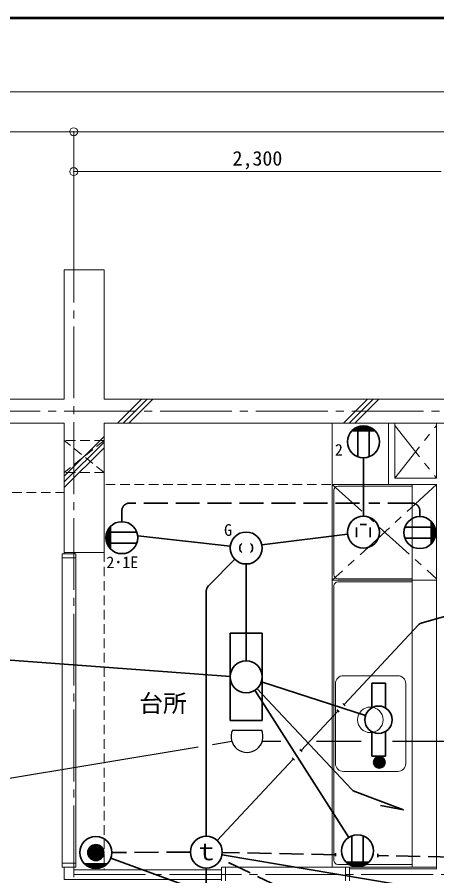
# Model space of a CAD drawing. Units: millimetres at full size, sheet at 1:50; details may follow other scales. Extents: x -9674 to 9699, y -6794 to 6791.
# Drawn here: x -3572 to -945, y 1413 to 6791 of the extents above; entities that cross this region are included whole.
import ezdxf
from ezdxf.enums import TextEntityAlignment as Align

# ---------------------------------------------------------------- set-up
doc = ezdxf.new("R2010")
doc.units = ezdxf.units.MM
doc.header["$LTSCALE"] = 50
doc.header["$PDMODE"] = 32
doc.header["$PDSIZE"] = 50
for name, pattern in [('CHAIN1', [8, 5, -1, 1, -1]), ('CHAIN2', [12, 9, -1, 1, -1]), ('DASHED1', [1.8, 1.2, -0.6]), ('DASHED3', [4, 3, -1])]:
    doc.linetypes.add(name, pattern=pattern)
for name, color, linetype, lineweight in [('0-0_図面枠', 7, 'Continuous', 9), ('1-0_芯', 134, 'CHAIN2', 9), ('1-1_躯体', 134, 'Continuous', 9), ('1-2_間仕切', 134, 'Continuous', 9), ('1-3_建具', 134, 'Continuous', 9), ('1-5_設備', 134, 'Continuous', 9), ('1-7_その他', 134, 'DASHED1', 9), ('1-8_ハッチ', 134, 'Continuous', 9), ('1-B_寸法', 134, 'Continuous', 9), ('1-C_梁', 134, 'DASHED1', 9), ('2-0_芯', 2, 'Continuous', 35), ('2-E', 2, 'Continuous', 35), ('3-3', 1, 'Continuous', 25), ('3-E', 3, 'Continuous', 35)]:
    doc.layers.add(name, color=color, linetype=linetype, lineweight=lineweight)
doc.layers.add('1-A_文字', color=134, linetype='Continuous')
doc.styles.add('ＭＳ ゴシック', font='')
doc.styles.get('ＭＳ ゴシック').set_extended_font_data('MS Gothic')

msp = doc.modelspace()

# ---------------------------------------------------------------- linework, layer by layer
at = {"layer": '0-0_図面枠'}
for p, q in [((9697.16, 6789.66), (-9672.16, 6789.66)), ((9695.4, 6787.9), (-9670.4, 6787.9)), ((-9668.64, 6786.14), (9693.64, 6786.14)), ((9691.87, 6784.38), (-9666.87, 6784.38)), ((9690.11, 6782.61), (-9665.11, 6782.61)), ((9688.35, 6780.85), (-9663.35, 6780.85))]:
    msp.add_line(p, q, dxfattribs=at)
msp.add_lwpolyline([(9698.92, -6793.93), (9698.92, 6791.43), (-9673.92, 6791.43)], dxfattribs=at)
at = {"layer": '1-0_芯'}
for p, q in [((-3217.48, -3396.08), (-3217.48, 5323.92)), ((-8677.48, 4323.92), (8332.52, 4323.92)), ((-3217.48, 1419.92), (2032.52, 1419.92))]:
    msp.add_line(p, q, dxfattribs=at)
at = {"layer": '1-1_躯体'}
for p, q in [((-3277.48, 5208.92), (-3027.48, 5208.92)), ((-3277.48, 4398.92), (-3277.48, 5208.92)), ((-3027.48, 4398.92), (-3027.48, 5208.92)), ((-3277.48, 4398.92), (-6877.48, 4398.92)), ((-3027.48, 4398.92), (1672.52, 4398.92)), ((-3277.48, 4248.92), (-6877.48, 4248.92)), ((-3277.48, 3438.92), (-3277.48, 4248.92)), ((-3027.48, 4248.92), (1672.52, 4248.92)), ((-3027.48, 3438.92), (-3027.48, 4248.92)), ((-3277.48, 3438.92), (-3027.48, 3438.92))]:
    msp.add_line(p, q, dxfattribs=at)
at = {"layer": '1-2_間仕切'}
for p, q in [((-1247.48, 4248.92), (-1247.48, 3863.92)), ((-1207.48, 4248.92), (-1207.48, 3903.92)), ((-947.48, 4248.92), (-947.48, 3903.92)), ((-1207.48, 3903.92), (-947.48, 3903.92)), ((-1247.48, 3863.92), (-947.48, 3863.92)), ((-947.48, 3863.92), (-947.48, 1456.92)), ((-3277.48, 3438.92), (-3277.48, 3428.92)), ((-3214.98, 3428.92), (-3214.98, 3438.92)), ((-1492.48, 1456.92), (-947.48, 1456.92)), ((-3217.48, 1449.92), (-2292.48, 1449.92))]:
    msp.add_line(p, q, dxfattribs=at)
msp.add_lwpolyline([(-3277.48, 1465.92), (-3277.48, 1389.92), (-2292.48, 1389.92)], dxfattribs=at)
at = {"layer": '1-3_建具'}
for p, q in [((-3204.98, 3403.92), (-3204.98, 3428.92)), ((-3289.98, 1465.92), (-3289.98, 1490.92)), ((-3289.98, 1490.92), (-3204.98, 1490.92)), ((-3289.98, 1465.92), (-3204.98, 1465.92)), ((-3204.98, 1465.92), (-3204.98, 1490.92)), ((-2292.48, 1465.92), (-2267.48, 1465.92)), ((-2292.48, 1380.92), (-2292.48, 1465.92)), ((-2267.48, 1380.92), (-2267.48, 1465.92)), ((-2267.48, 1465.92), (-1517.48, 1465.92)), ((-1492.48, 1380.92), (-1492.48, 1465.92))]:
    msp.add_line(p, q, dxfattribs=at)
for points in [[(-3289.98, 3403.92), (-3289.98, 3428.92), (-3204.98, 3428.92)], [(-3289.98, 1490.92), (-3289.98, 3403.92), (-3204.98, 3403.92), (-3204.98, 1490.92)], [(-1517.48, 1380.92), (-1517.48, 1465.92), (-1492.48, 1465.92)]]:
    msp.add_lwpolyline(points, dxfattribs=at)
at = {"layer": '1-5_設備'}
for p, q in [((-1599.48, 4248.92), (-1599.48, 1473.92)), ((-1599.48, 3863.92), (-947.48, 3863.92)), ((-1589.48, 3828.92), (-1589.48, 3298.92)), ((-1564.48, 3853.92), (-1099.48, 3853.92)), ((-1099.48, 3863.92), (-1099.48, 1465.92)), ((-1599.48, 3263.92), (-947.48, 3263.92)), ((-1589.48, 3228.92), (-1589.48, 1508.92)), ((-1564.48, 3273.92), (-1099.48, 3273.92)), ((-1564.48, 3253.92), (-1099.48, 3253.92)), ((-1189.48, 2666.32), (-1529.48, 2666.32)), ((-1579.48, 2116.32), (-1579.48, 2616.32)), ((-1139.48, 2616.32), (-1139.48, 2116.32)), ((-1599.48, 2161.42), (-1599.48, 1465.92)), ((-1189.48, 2066.32), (-1529.48, 2066.32)), ((-1564.48, 1483.92), (-1099.48, 1483.92)), ((-1492.48, 1465.92), (-947.48, 1465.92))]:
    msp.add_line(p, q, dxfattribs=at)
at = {"layer": '1-5_設備', "linetype": 'CHAIN1'}
for p, q in [((-1599.48, 3863.92), (-947.48, 3273.92)), ((-947.48, 3863.92), (-1599.48, 3263.92))]:
    msp.add_line(p, q, dxfattribs=at)
at = {"layer": '1-5_設備'}
msp.add_circle((-1361.11, 2389.69), 80, dxfattribs=at)
for centre, radius, start, end in [((-1564.48, 3828.92), 25, 90, 180), ((-1564.48, 3298.92), 25, 180, 270), ((-1564.48, 3228.92), 25, 90, 180), ((-1529.48, 2616.32), 50, 90, 180), ((-1189.48, 2616.32), 50, 0, 90), ((-1529.48, 2116.32), 50, 180, 270), ((-1189.48, 2116.32), 50, 270, 0), ((-1564.48, 1508.92), 25, 180, 270)]:
    msp.add_arc(centre, radius, start, end, dxfattribs=at)
at = {"layer": '1-7_その他', "linetype": 'CHAIN1'}
for p, q in [((-1207.48, 3903.92), (-947.48, 4233.92)), ((-1207.48, 4233.92), (-947.48, 3903.92))]:
    msp.add_line(p, q, dxfattribs=at)
at = {"layer": '1-7_その他'}
for p, q in [((-3027.48, 4138.92), (-3277.48, 4138.92)), ((-3027.48, 3938.92), (-3277.48, 4138.92)), ((-3027.48, 4138.92), (-3277.48, 3938.92)), ((-3027.48, 3938.92), (-3277.48, 3938.92))]:
    msp.add_line(p, q, dxfattribs=at)
at = {"layer": '1-8_ハッチ'}
for p, q in [((-2943.7, 4248.92), (-2793.7, 4398.92)), ((-2908.35, 4248.92), (-2758.35, 4398.92)), ((-2872.99, 4248.92), (-2722.99, 4398.92)), ((-1529.49, 4248.92), (-1379.49, 4398.92)), ((-1494.13, 4248.92), (-1344.13, 4398.92)), ((-1458.78, 4248.92), (-1308.78, 4398.92)), ((-3277.48, 3915.14), (-3027.48, 4165.14)), ((-3277.48, 3879.78), (-3027.48, 4129.78)), ((-3277.48, 3844.43), (-3027.48, 4094.43))]:
    msp.add_line(p, q, dxfattribs=at)
at = {"layer": '1-B_寸法'}
for p, q in [((-6937.48, 6323.92), (6562.52, 6323.92)), ((-6937.48, 6073.92), (-3217.48, 6073.92)), ((-3217.48, 6073.92), (-3217.48, 5323.92)), ((-3217.48, 6073.92), (1732.52, 6073.92)), ((-917.48, 5823.92), (-3217.48, 5823.92))]:
    msp.add_line(p, q, dxfattribs=at)
for p in [(-3217.48, 6073.92), (-3217.48, 5823.92)]:
    msp.add_point(p, dxfattribs=at)
at = {"layer": '1-C_梁'}
for p, q in [((-1247.48, 3863.92), (-3027.48, 3863.92)), ((-6842.48, 3813.92), (-3277.48, 3813.92)), ((-3027.48, 3438.92), (-3027.48, 1449.92))]:
    msp.add_line(p, q, dxfattribs=at)
at = {"layer": '2-0_芯'}
for p, q in [((-1332.81, 4201.12), (-1475.64, 4201.12)), ((-1335.88, 4204.12), (-1472.56, 4204.12)), ((-1342.91, 4210.12), (-1465.53, 4210.12)), ((-1351.54, 4216.12), (-1456.9, 4216.12)), ((-1362.76, 4222.12), (-1445.69, 4222.12)), ((-1439.22, 4224.8), (-1439.22, 4037.41)), ((-1379.9, 4228.12), (-1428.54, 4228.12)), ((-1369.22, 4224.8), (-1369.22, 4037.41)), ((-1404.22, 3664.98), (-1404.22, 4031.08)), ((-981.16, 3633.87), (-981.16, 3491.05)), ((-978.16, 3630.8), (-978.16, 3494.12)), ((-972.16, 3623.77), (-972.16, 3501.15)), ((-966.16, 3615.14), (-966.16, 3509.78)), ((-960.16, 3603.92), (-960.16, 3520.99)), ((-3013.62, 3506.38), (-3013.62, 3555.02)), ((-3010.3, 3565.7), (-2822.91, 3565.7)), ((-3007.62, 3489.23), (-3007.62, 3572.16)), ((-3001.62, 3478.02), (-3001.62, 3583.38)), ((-2995.62, 3469.39), (-2995.62, 3592.01)), ((-2989.62, 3462.36), (-2989.62, 3599.04)), ((-2986.62, 3459.28), (-2986.62, 3602.11)), ((-2040.46, 3486.42), (-1503.46, 3552.73)), ((-957.48, 3597.46), (-1144.87, 3597.46)), ((-954.16, 3586.78), (-954.16, 3538.14)), ((-2817.19, 3541.66), (-2237.71, 3477.01)), ((-957.48, 3527.46), (-1144.87, 3527.46)), ((-3010.3, 3495.7), (-2822.91, 3495.7)), ((-2373.06, 3231.2), (-2209.04, 3395.22)), ((-2138.33, 3365.93), (-2138.33, 2758.76)), ((-2387.71, 3195.84), (-2387.71, 1661.16)), ((-2038.34, 2931.76), (-2238.33, 2931.76)), ((-2238.33, 2931.76), (-2238.33, 2385.78)), ((-2038.34, 2931.76), (-2038.34, 2385.78)), ((-2238.3, 2661.15), (-5078.54, 2873.19)), ((-1476.82, 1952.53), (-2071.13, 2587.02)), ((-2043.2, 2627.98), (-1390.84, 2416.86)), ((-1495.46, 1653.16), (-2084.47, 2574.52)), ((-2038.34, 2385.78), (-2238.33, 2385.78)), ((-1323.99, 2153.84), (-1323.99, 2092.92)), ((-1314.39, 2158.09), (-1314.39, 2088.68)), ((-1304.79, 2159.39), (-1304.79, 2087.38)), ((-1295.19, 2158.09), (-1295.19, 2088.68)), ((-1285.58, 2153.84), (-1285.58, 2092.92)), ((-1333.59, 2144.99), (-1333.59, 2101.78)), ((-1275.98, 2144.99), (-1275.98, 2101.78)), ((-1457.94, 1939.92), (-1152.76, 1825.03)), ((-1298.33, 1852.11), (-1152.76, 1825.03)), ((-1476.59, 1475.19), (-1476.59, 1662.58)), ((-1406.59, 1475.19), (-1406.59, 1662.58)), ((-1370.17, 1498.87), (-1513, 1498.87)), ((-1373.25, 1495.87), (-1509.93, 1495.87)), ((-1380.28, 1489.87), (-1502.9, 1489.87)), ((-1388.91, 1483.87), (-1494.27, 1483.87)), ((-1400.12, 1477.87), (-1483.05, 1477.87)), ((-1417.27, 1471.87), (-1465.91, 1471.87))]:
    msp.add_line(p, q, dxfattribs=at)
for centre, radius in [((-1404.22, 4131.1), 100.02), ((-1404.22, 3564.98), 100), ((-1051.18, 3562.46), 100.02), ((-2916.61, 3530.7), 100.02), ((-2138.33, 3465.93), 100), ((-2138.33, 2658.77), 100), ((-1304.79, 2123.38), 36.01), ((-1441.59, 1568.89), 100.02)]:
    msp.add_circle(centre, radius, dxfattribs=at)
for centre, radius, start, end in [((-2138.25, 3465.93), 40.08, 134.60825, 225.39172), ((-2138.41, 3465.93), 40.08, 314.60825, 45.39172), ((-2337.71, 3195.84), 50, 135, 180), ((-1440.33, 1986.71), 50, 223.12706, 249.37126)]:
    msp.add_arc(centre, radius, start, end, dxfattribs=at)
at = {"layer": '2-E', "linetype": 'DASHED3'}
for p, q in [((-1429.46, 3747.91), (-2866.61, 3747.91)), ((-1101.18, 3747.91), (-1369.95, 3747.91)), ((-2916.61, 3697.91), (-2916.61, 3630.72)), ((-1051.18, 3697.91), (-1051.18, 3662.48))]:
    msp.add_line(p, q, dxfattribs=at)
at = {"layer": '2-E'}
for p, q in [((-1384.22, 3614.32), (-1424.22, 3614.32)), ((-1447.3, 3534.98), (-1447.3, 3594.98)), ((-1361.15, 3534.98), (-1361.15, 3594.98)), ((-1352.24, 2618.57), (-1266.72, 2618.57)), ((-1352.24, 2464.59), (-1352.24, 2618.57)), ((-1266.72, 2618.57), (-1266.72, 2464.59)), ((-1352.24, 2162.48), (-1352.24, 2316.47)), ((-1266.72, 2316.47), (-1266.72, 2162.48)), ((-1266.72, 2162.48), (-1352.24, 2162.48))]:
    msp.add_line(p, q, dxfattribs=at)
msp.add_circle((-1309.48, 2390.53), 85.52, dxfattribs=at)
at = {"layer": '2-E', "linetype": 'DASHED3'}
for centre, start, end in [((-2866.61, 3697.91), 90, 180), ((-1101.18, 3697.91), 0, 90)]:
    msp.add_arc(centre, 50, start, end, dxfattribs=at)
at = {"layer": '3-3'}
for p, q in [((-2224.64, 2325.53), (-2041.27, 2325.53)), ((-5144.48, 1770.15), (-2438.38, 2220.56)), ((-2349, 2235.44), (-2228.38, 2255.51)), ((-2037.54, 2255.51), (-1922.17, 2255.51)), ((-1697.97, 2255.51), (-1419.43, 2255.51)), ((-1223.25, 2255.51), (-136.85, 2255.51))]:
    msp.add_line(p, q, dxfattribs=at)
msp.add_arc((-2132.96, 2285.53), 100.03, 156.4305, 23.56947, dxfattribs=at)
at = {"layer": '3-E'}
for p, q in [((-1037.33, 2998.25), (265.94, 3361.79)), ((-1060.46, 2984.19), (-1525.85, 2485.22)), ((-1518.53, 2478.4), (-1533.16, 2492.04)), ((-1562.65, 2445.76), (-1794.12, 2197.59)), ((-1555.34, 2438.94), (-1569.96, 2452.58)), ((-1786.81, 2190.77), (-1801.43, 2204.41)), ((-1844.11, 2143.99), (-2319.5, 1634.29)), ((-1836.8, 2137.17), (-1851.43, 2150.81)), ((-3124.46, 1580.18), (-3124.46, 1536.59)), ((-3119.46, 1588.38), (-3119.46, 1528.38)), ((-3114.46, 1594.09), (-3114.46, 1522.68)), ((-3109.46, 1598.38), (-3109.46, 1518.38)), ((-3104.46, 1601.68), (-3104.46, 1515.08)), ((-3099.46, 1604.21), (-3099.46, 1512.56)), ((-3094.46, 1606.08), (-3094.46, 1510.69)), ((-3089.46, 1607.37), (-3089.46, 1509.39)), ((-3084.46, 1608.13), (-3084.46, 1508.63)), ((-3079.46, 1608.38), (-3079.46, 1508.38)), ((-3074.46, 1608.13), (-3074.46, 1508.63)), ((-3069.46, 1607.37), (-3069.46, 1509.39)), ((-3064.46, 1606.08), (-3064.46, 1510.69)), ((-3059.46, 1604.21), (-3059.46, 1512.56)), ((-3054.46, 1601.68), (-3054.46, 1515.08)), ((-3049.46, 1598.38), (-3049.46, 1518.38)), ((-3044.46, 1594.09), (-3044.46, 1522.68)), ((-3039.46, 1588.38), (-3039.46, 1528.38)), ((-3034.46, 1580.18), (-3034.46, 1536.59)), ((-2456.32, 1329.31), (-2985.6, 1523.88)), ((-1199.76, 1359.36), (-2289.12, 1544.41)), ((-1579.8, 1534.88), (-1579.4, 1554.88)), ((-1314.11, 1529.53), (-1313.71, 1549.52)), ((-3008.04, 1488.38), (-3150.87, 1488.38)), ((-3014.47, 1482.38), (-3144.45, 1482.38)), ((-3022.22, 1476.38), (-3136.69, 1476.38)), ((-3031.96, 1470.38), (-3126.96, 1470.38)), ((-3045.34, 1464.38), (-3113.58, 1464.38))]:
    msp.add_line(p, q, dxfattribs=at)
at = {"layer": '3-E', "linetype": 'DASHED3'}
for p, q in [((-2487.71, 1560.76), (-2979.46, 1558.78)), ((-1571.64, 1172.6), (-2297.42, 1518.17)), ((-1579.6, 1544.88), (-2287.73, 1559.14)), ((-848.52, 1530.15), (-1313.91, 1539.52)), ((-2387.71, 1317.09), (-2387.71, 1461.16))]:
    msp.add_line(p, q, dxfattribs=at)
at = {"layer": '3-E'}
for centre, radius in [((-3079.46, 1558.38), 100), ((-2387.71, 1561.16), 100), ((-3079.46, 1558.38), 50)]:
    msp.add_circle(centre, radius, dxfattribs=at)
msp.add_arc((-1023.9, 2950.09), 50, 105.58618, 136.99478, dxfattribs=at)

# ---------------------------------------------------------------- texts
at = {"layer": '1-A_文字', "style": 'ＭＳ ゴシック'}
msp.add_text('台所', height=110, dxfattribs=at).set_placement((-2808.92, 2405.25), align=Align.BOTTOM_LEFT)
at = {"layer": '1-B_寸法', "style": 'ＭＳ ゴシック'}
msp.add_text('2,300', height=91.64, dxfattribs=at).set_placement((-2223.73, 5833.92), align=Align.BOTTOM_LEFT)
at = {"layer": '2-0_芯', "color": 7, "style": 'ＭＳ ゴシック'}
for s, p in [('2', (-1583, 4022.32)), ('2･1E', (-3013.47, 3317.9))]:
    msp.add_text(s, height=73.31, dxfattribs=at).set_placement(p, align=Align.BOTTOM_LEFT)
at = {"layer": '2-E', "color": 7, "style": 'ＭＳ ゴシック'}
for s, height, p in [('G', 73.31, (-2276.78, 3520.24)), ('ｔ', 110, (-2462.71, 1477.09))]:
    msp.add_text(s, height=height, dxfattribs=at).set_placement(p, align=Align.BOTTOM_LEFT)

doc.saveas('drawing.dxf')
